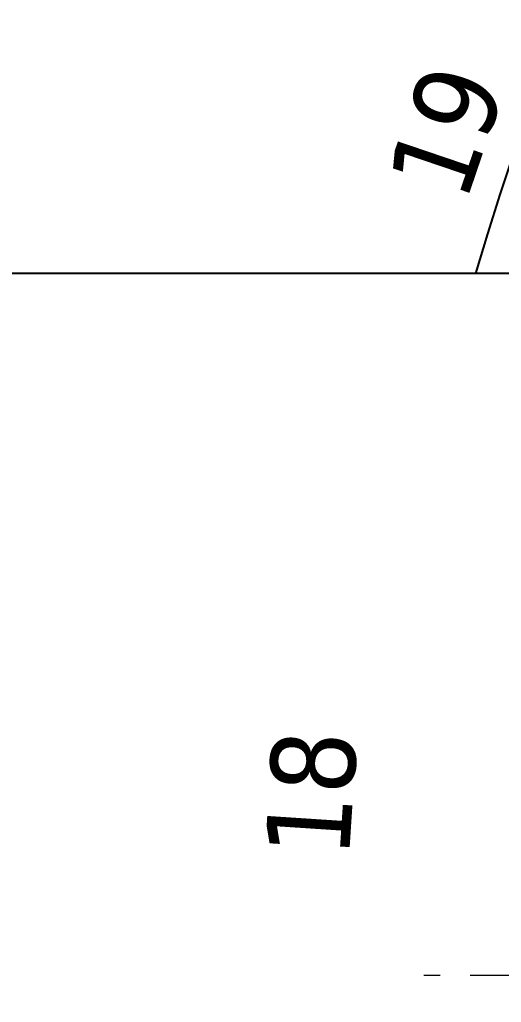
# Model space of a CAD drawing. Header units: millimetres. Extents: x 0 to 89100, y 0 to 63000.
# Drawn here: x 32644 to 34359, y 15707 to 19206 of the extents above; entities that cross this region are included whole.
import ezdxf

# ---------------------------------------------------------------- set-up
doc = ezdxf.new("R2010")
doc.units = ezdxf.units.MM
doc.header["$LTSCALE"] = 150
doc.linetypes.add('CHAIN', pattern=[0.3543, 0.2362, -0.0295, 0.0591, -0.0295])
for name, color, linetype, lineweight in [('Center Mark', 7, 'Continuous', 18), ('Detail Boundary', 7, 'Continuous', 18), ('Symbol', 7, 'Continuous', 18), ('Visible', 7, 'Continuous', 25)]:
    doc.layers.add(name, color=color, linetype=linetype, lineweight=lineweight)
doc.styles.add('Text Style185', font='tahoma.ttf')

# ---------------------------------------------------------------- blocks, each defined once
blk = doc.blocks.new('2dDetail0')
at = {"layer": 'Detail Boundary'}
blk.add_circle((212.881, 104.715), 31.352, dxfattribs=at)

msp = doc.modelspace()

# ---------------------------------------------------------------- linework, layer by layer
at = {"layer": 'Center Mark', "linetype": 'CHAIN', "ltscale": 23.990969}
msp.add_line((51672.43, 15802.58), (34082.43, 15802.58), dxfattribs=at)
at = {"layer": 'Visible'}
msp.add_line((34978.62, 18302.58), (28417.42, 18302.58), dxfattribs=at)
msp.add_arc((42877.43, 15802.58), 8966, 45.965085, 163.809544, dxfattribs=at)

# ---------------------------------------------------------------- block references
at = {"layer": 'Detail Boundary', "xscale": 150, "yscale": 150, "zscale": 150}
msp.add_blockref('2dDetail0', (0, 0), dxfattribs=at)

# ---------------------------------------------------------------- texts
at = {"layer": 'Symbol', "color": 7, "char_height": 300, "attachment_point": 7, "style": 'Text Style185'}
for s, insert, rotation in [('19', (34236.63, 18545.92), 71.24688), ('18', (33821.86, 16215.59), 86.24939)]:
    msp.add_mtext(s, dxfattribs=dict(at, insert=insert, rotation=rotation))

doc.saveas('drawing.dxf')
